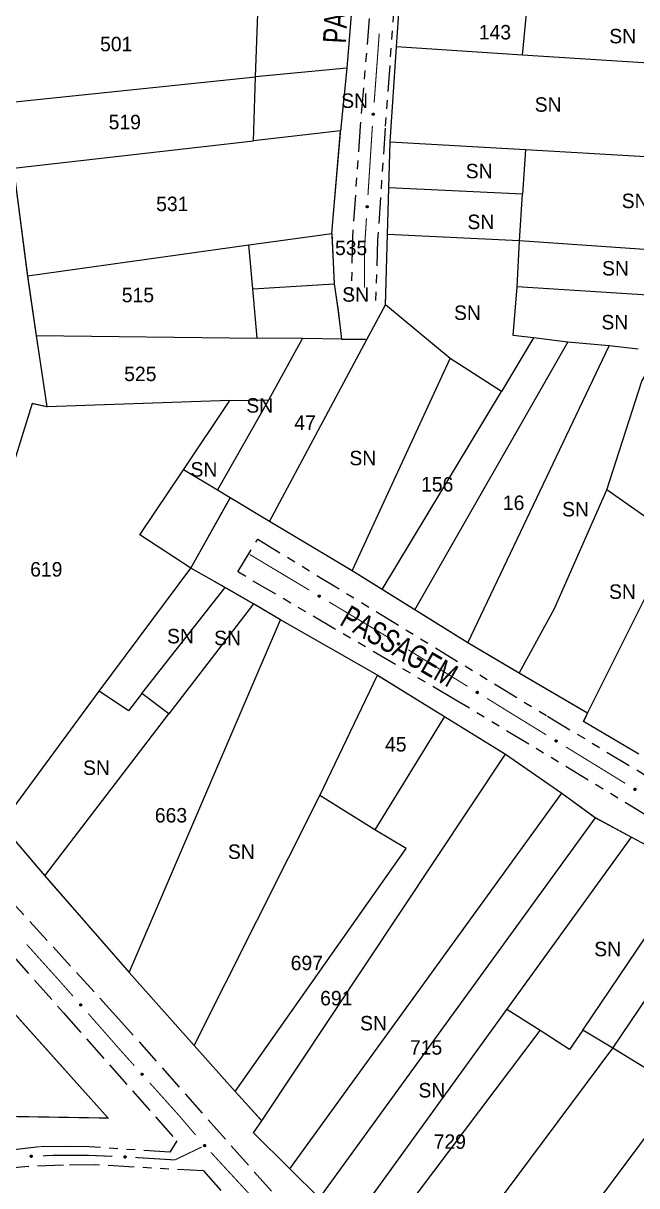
# Model space of a CAD drawing. Extents: x 203555 to 204724, y 4873703 to 4874787.
# Drawn here: x 204085.7 to 204191.8, y 4873927.4 to 4874128.2 of the extents above; entities that cross this region are included whole.
import ezdxf
from ezdxf.enums import TextEntityAlignment as Align

# ---------------------------------------------------------------- set-up
doc = ezdxf.new("R2010")
doc.units = 0
doc.header["$LTSCALE"] = 1.5
doc.header["$MEASUREMENT"] = 0
doc.linetypes.add('TRACO_11', pattern=[8, 3, -1, 3, -1])
doc.linetypes.add('TRACO_25', pattern=[8, 3, -1, 1, -1, 1, -1])
for name, color, linetype in [('CD_MALHA_LOTES', 7, 'CONTINUOUS'), ('RU-QUADRA', 210, 'CONTINUOUS'), ('SV-EIXO-RUA-N-PAV', 6, 'CONTINUOUS'), ('SV-EIXO-RUA-PAV', 20, 'CONTINUOUS'), ('SV-RUA-NAO-PAV', 7, 'CONTINUOUS'), ('SV-RUA-PAVIM', 7, 'CONTINUOUS'), ('SV-TXT-RUA-N-PAV', 7, 'CONTINUOUS'), ('Th_NmrPort', 1, 'CONTINUOUS')]:
    doc.layers.add(name, color=color, linetype=linetype)
doc.styles.add('ARIAL', font='ARIAL.SHX')

msp = doc.modelspace()

# ---------------------------------------------------------------- linework, layer by layer
at = {"layer": 'CD_MALHA_LOTES', "linetype": 'Continuous', "flags": 128}
for points in [[(204142.942099, 4874136.042026), (204141.683253, 4874120.47149)], [(204125.894699, 4874118.972512), (204126.446822, 4874134.557119)], [(204150.255738, 4874124.135426), (204150.775359, 4874131.634136)], [(204172.058993, 4874122.70893), (204172.806369, 4874130.45355)], [(204149.145981, 4874107.702204), (204150.255738, 4874124.135426)], [(204172.058993, 4874122.70893), (204150.255738, 4874124.135426)], [(204196.53253, 4874121.120501), (204172.058993, 4874122.70893)], [(204082.574854, 4874114.4503), (204125.894699, 4874118.972512)], [(204125.562917, 4874107.889038), (204125.894699, 4874118.972512)], [(204141.683253, 4874120.47149), (204125.894699, 4874118.972512)], [(204141.683253, 4874120.47149), (204140.603151, 4874109.606387)], [(204140.603151, 4874109.606387), (204125.562917, 4874107.889038)], [(204139.069933, 4874091.875482), (204140.603151, 4874109.606387)], [(204084.038986, 4874103.147681), (204125.562917, 4874107.889038)], [(204148.925616, 4874099.803943), (204149.145981, 4874107.702204)], [(204172.581144, 4874106.380161), (204172.069048, 4874098.691438)], [(204172.581144, 4874106.380161), (204195.349157, 4874105.095754)], [(204084.038986, 4874103.147681), (204086.445736, 4874084.568358)], [(204148.700151, 4874091.72291), (204148.925616, 4874099.803943)], [(204172.069048, 4874098.691438), (204148.925616, 4874099.803943)], [(204171.533094, 4874090.64451), (204172.069048, 4874098.691438)], [(204124.74304, 4874089.939118), (204139.069933, 4874091.875482)], [(204139.069933, 4874091.875482), (204139.495835, 4874083.199585)], [(204148.361534, 4874079.586329), (204148.700151, 4874091.72291)], [(204171.533094, 4874090.64451), (204148.700151, 4874091.72291)], [(204086.445736, 4874084.568358), (204124.74304, 4874089.939118)], [(204125.404863, 4874082.347214), (204124.74304, 4874089.939118)], [(204171.119485, 4874082.659352), (204171.533094, 4874090.64451)], [(204193.931842, 4874089.080143), (204171.533094, 4874090.64451)], [(204086.445736, 4874084.568358), (204087.953348, 4874074.261788)], [(204125.404863, 4874082.347214), (204139.495835, 4874083.199585)], [(204139.495835, 4874083.199585), (204140.156071, 4874078.574627)], [(204170.407619, 4874074.235809), (204171.119485, 4874082.659352)], [(204193.698586, 4874081.25303), (204171.119485, 4874082.659352)], [(204126.14864, 4874073.815189), (204125.404863, 4874082.347214)], [(204145.152745, 4874073.592983), (204148.361534, 4874079.586329)], [(204159.553089, 4874070.310833), (204148.361534, 4874079.586329)], [(204140.156071, 4874078.574627), (204140.779108, 4874073.644122)], [(204087.953348, 4874074.261788), (204126.14864, 4874073.815189)], [(204087.953348, 4874074.261788), (204089.821515, 4874061.946069)], [(204133.992664, 4874073.723473), (204126.14864, 4874073.815189)], [(204128.171264, 4874063.122163), (204133.992664, 4874073.723473)], [(204128.311631, 4874042.137302), (204145.152745, 4874073.592983)], [(204140.779108, 4874073.644122), (204133.992664, 4874073.723473)], [(204140.779108, 4874073.644122), (204145.152745, 4874073.592983)], [(204153.440406, 4874026.843725), (204179.902096, 4874073.11647)], [(204173.937731, 4874073.856455), (204168.412969, 4874064.59009)], [(204173.937731, 4874073.856455), (204170.407619, 4874074.235809)], [(204179.902096, 4874073.11647), (204173.937731, 4874073.856455)], [(204187.040144, 4874072.448439), (204179.902096, 4874073.11647)], [(204162.588604, 4874021.154195), (204187.040144, 4874072.448439)], [(204186.653999, 4874047.598307), (204192.680955, 4874066.400514), (204195.322054, 4874070.848424)], [(204192.042352, 4874071.91089), (204187.040144, 4874072.448439)], [(204142.615254, 4874033.58009), (204159.553089, 4874070.310833)], [(204168.412969, 4874064.59009), (204159.553089, 4874070.310833)], [(204147.772551, 4874030.368729), (204168.412969, 4874064.59009)], [(204121.461403, 4874063.03985), (204089.821515, 4874061.946069)], [(204113.413878, 4874051.049955), (204121.461403, 4874063.03985)], [(204119.328472, 4874047.511521), (204128.171264, 4874063.122163)], [(204121.461403, 4874063.03985), (204128.171264, 4874063.122163)], [(204089.821515, 4874061.946069), (204087.288311, 4874062.502891), (204083.431302, 4874050.094206), (204081.156054, 4874038.583922), (204078.835307, 4874032.346411), (204076.396379, 4874025.796789), (204067.4899, 4874005.28119), (204081.903931, 4873989.771884)], [(204105.882711, 4874039.832571), (204113.413878, 4874051.049955)], [(204119.328472, 4874047.511521), (204113.413878, 4874051.049955)], [(204121.526452, 4874046.196568), (204119.328472, 4874047.511521)], [(204171.471618, 4874015.905287), (204177.58612, 4874027.085778), (204186.653999, 4874047.598307)], [(204193.608428, 4874042.704697), (204186.653999, 4874047.598307)], [(204114.724626, 4874034.078203), (204121.526452, 4874046.196568)], [(204128.311631, 4874042.137302), (204121.526452, 4874046.196568)], [(204142.615254, 4874033.58009), (204128.311631, 4874042.137302)], [(204114.724626, 4874034.078203), (204105.882711, 4874039.832571)], [(204183.315127, 4874008.985987), (204198.451353, 4874039.296886)], [(204098.845275, 4874012.808815), (204114.724626, 4874034.078203)], [(204120.612658, 4874030.703826), (204114.724626, 4874034.078203)], [(204147.772551, 4874030.368729), (204142.615254, 4874033.58009)], [(204106.245514, 4874012.402981), (204120.612658, 4874030.703826)], [(204125.513152, 4874027.895397), (204120.612658, 4874030.703826)], [(204153.440406, 4874026.843725), (204147.772551, 4874030.368729)], [(204125.513152, 4874027.895397), (204110.923312, 4874008.888079)], [(204130.205538, 4874025.128723), (204125.513152, 4874027.895397)], [(204162.588604, 4874021.154195), (204153.440406, 4874026.843725)], [(204104.053623, 4873964.184739), (204130.205538, 4874025.128723)], [(204146.992023, 4874015.589251), (204130.205538, 4874025.128723)], [(204171.471618, 4874015.905287), (204162.588604, 4874021.154195)], [(204136.998674, 4873994.779445), (204146.992023, 4874015.589251)], [(204146.992023, 4874015.589251), (204158.535479, 4874008.446541)], [(204183.315127, 4874008.985987), (204171.471618, 4874015.905287)], [(204081.903931, 4873989.771884), (204098.845275, 4874012.808815)], [(204103.912229, 4874009.430846), (204098.845275, 4874012.808815)], [(204106.245514, 4874012.402981), (204103.912229, 4874009.430846)], [(204110.923312, 4874008.888079), (204106.245514, 4874012.402981)], [(204089.434445, 4873980.892863), (204110.923312, 4874008.888079)], [(204158.535479, 4874008.446541), (204146.502033, 4873988.858271)], [(204158.535479, 4874008.446541), (204169.082979, 4874001.920095)], [(204182.622403, 4874007.56453), (204183.315127, 4874008.985987)], [(204192.190234, 4874001.941446), (204182.622403, 4874007.56453)], [(204126.94965, 4873938.553435), (204169.082979, 4874001.920095)], [(204169.082979, 4874001.920095), (204178.846656, 4873995.186594)], [(204115.292168, 4873951.579912), (204136.998674, 4873994.779445)], [(204131.812056, 4873930.289615), (204178.846656, 4873995.186594)], [(204146.502033, 4873988.858271), (204136.998674, 4873994.779445)], [(204178.846656, 4873995.186594), (204184.698063, 4873990.94155)], [(204136.936643, 4873925.227715), (204184.698063, 4873990.94155)], [(204184.698063, 4873990.94155), (204190.879952, 4873987.594481)], [(204081.903931, 4873989.771884), (204089.434445, 4873980.892863)], [(204151.910745, 4873985.614718), (204146.502033, 4873988.858271)], [(204169.334867, 4873957.833394), (204190.879952, 4873987.594481)], [(204190.879952, 4873987.594481), (204201.272406, 4873982.030382)], [(204122.367905, 4873943.64397), (204151.910745, 4873985.614718)], [(204089.434445, 4873980.892863), (204104.053623, 4873964.184739)], [(204182.472862, 4873954.241897), (204201.272406, 4873982.030382)], [(204076.312929, 4873965.874917), (204100.386406, 4873939.040122)], [(204104.053623, 4873964.184739), (204115.292168, 4873951.579912)], [(204187.641647, 4873951.108447), (204193.787738, 4873960.161885)], [(204142.06401, 4873920.163069), (204169.334867, 4873957.833394)], [(204175.075446, 4873954.162187), (204169.334867, 4873957.833394)], [(204146.281917, 4873915.996758), (204175.075446, 4873954.162187)], [(204180.198039, 4873950.879375), (204175.075446, 4873954.162187)], [(204182.472862, 4873954.241897), (204180.198039, 4873950.879375)], [(204187.641647, 4873951.108447), (204182.472862, 4873954.241897)], [(204115.292168, 4873951.579912), (204122.367905, 4873943.64397)], [(204154.560109, 4873906.792988), (204187.641647, 4873951.108447)], [(204199.436277, 4873943.95349), (204187.641647, 4873951.108447)], [(204126.94965, 4873938.553435), (204122.367905, 4873943.64397)], [(204164.004239, 4873896.40827), (204199.436277, 4873943.95349)], [(204100.386406, 4873939.040122), (204048.929427, 4873939.881448)], [(204125.513077, 4873936.511542), (204126.94965, 4873938.553435)], [(204131.812056, 4873930.289615), (204125.513077, 4873936.511542)], [(204136.936643, 4873925.227715), (204131.812056, 4873930.289615)]]:
    msp.add_lwpolyline(points, dxfattribs=at)
at = {"layer": 'CD_MALHA_LOTES', "linetype": 'Continuous'}
msp.add_lwpolyline([(204149.145981, 4874107.702204), (204172.581144, 4874106.380161)], dxfattribs=at)
at = {"layer": 'RU-QUADRA', "linetype": 'Continuous', "const_width": 0.18, "flags": 128}
for points in [[(204150.775359, 4874131.634136), (204150.255738, 4874124.135426), (204149.145981, 4874107.702204), (204148.361534, 4874079.586329), (204146.931553, 4874076.915425), (204145.152745, 4874073.592983), (204140.779108, 4874073.644122), (204140.156071, 4874078.574627), (204139.495835, 4874083.199585), (204139.069933, 4874091.875482), (204140.603151, 4874109.606387), (204141.683253, 4874120.47149), (204142.942099, 4874136.042026)], [(204080.98055, 4874129.974169), (204082.574854, 4874114.4503), (204086.445736, 4874084.568358), (204087.953348, 4874074.261788), (204089.821515, 4874061.946069), (204087.288311, 4874062.502891), (204083.431302, 4874050.094206), (204081.156054, 4874038.583922), (204078.835307, 4874032.346411), (204076.396379, 4874025.796789), (204067.4899, 4874005.28119), (204081.903931, 4873989.771884), (204089.434445, 4873980.892863), (204104.053623, 4873964.184739), (204122.367905, 4873943.64397), (204126.94965, 4873938.553435), (204125.513077, 4873936.511542), (204131.812056, 4873930.289615), (204136.936643, 4873925.227715)], [(204200.837992, 4873982.28634), (204190.879952, 4873987.594481), (204184.698063, 4873990.94155), (204178.846656, 4873995.186594), (204169.082979, 4874001.920095), (204158.535479, 4874008.446541), (204146.992023, 4874015.589251), (204130.205538, 4874025.128723), (204125.513152, 4874027.895397), (204114.724626, 4874034.078203), (204121.526452, 4874046.196568), (204128.311631, 4874042.137302), (204142.615254, 4874033.58009), (204147.772551, 4874030.368729), (204162.588604, 4874021.154195), (204171.471618, 4874015.905287), (204183.315127, 4874008.985987), (204182.622403, 4874007.56453), (204192.190234, 4874001.941446)]]:
    msp.add_lwpolyline(points, dxfattribs=at)
msp.add_lwpolyline([(204003.252021, 4873937.389434), (204003.551076, 4873961.345031), (204003.887079, 4873988.260199), (204005.370201, 4874011.758935), (204006.120715, 4874011.744662), (204009.355127, 4874041.701398), (204015.763505, 4874034.335532), (204025.761288, 4874022.843964), (204036.424005, 4874011.184519), (204048.722517, 4873997.286566), (204053.065182, 4873992.379132), (204059.160505, 4873985.429997), (204066.299182, 4873977.291357), (204076.312929, 4873965.874917), (204100.386406, 4873939.040122), (204048.929427, 4873939.881448), (204035.707744, 4873939.963341), (204011.7943, 4873939.779405), (204011.763885, 4873937.173039)], close=True, dxfattribs=at)
at = {"layer": 'SV-EIXO-RUA-N-PAV', "const_width": 0.18}
for points in [[(204147.281802, 4874126.444493), (204146.395341, 4874114.47728)], [(204146.09826, 4874110.466681), (204145.325433, 4874098.513225)], [(204146.099855, 4874110.488209), (204146.09826, 4874110.466681)], [(204145.06736, 4874094.521559), (204144.744768, 4874089.531976)], [(204144.744768, 4874089.531976), (204144.720438, 4874089.15566)], [(204144.720438, 4874089.15566), (204144.720438, 4874082.532762)], [(204124.882995, 4874036.426046), (204135.181809, 4874030.266951)], [(204138.614746, 4874028.21392), (204148.055325, 4874022.568083)], [(204148.055325, 4874022.568083), (204148.758148, 4874022.147768)], [(204148.758148, 4874022.147768), (204148.912256, 4874022.05268)], [(204152.3164, 4874019.952251), (204162.528833, 4874013.650963)], [(204165.932977, 4874011.550533), (204170.188157, 4874008.924997)], [(204170.188157, 4874008.924997), (204170.760739, 4874008.571701)], [(204170.760739, 4874008.571701), (204176.154009, 4874005.263225)], [(204179.56359, 4874003.171633), (204189.792334, 4873996.896857)], [(204111.931192, 4873931.816099), (204116.580091, 4873934.048652)], [(204089.111767, 4873932.532711), (204090.110863, 4873932.575226)], [(204090.110863, 4873932.575226), (204090.911515, 4873932.609294)], [(204090.911515, 4873932.609294), (204096.110138, 4873932.610237)], [(204096.110138, 4873932.610237), (204096.992679, 4873932.609294)], [(204096.992679, 4873932.609294), (204101.106568, 4873932.437881)], [(204105.101297, 4873932.2364), (204111.089968, 4873931.867865)], [(204111.089968, 4873931.867865), (204111.931192, 4873931.816099)]]:
    msp.add_lwpolyline(points, dxfattribs=at)
at = {"layer": 'SV-EIXO-RUA-N-PAV'}
for points in [[(204146.367992, 4874112.617901), (204146.400448, 4874112.581313), (204146.42086, 4874112.543231), (204146.428743, 4874112.506569), (204146.427262, 4874112.472355), (204146.421804, 4874112.437523), (204146.408553, 4874112.403619), (204146.385511, 4874112.369247), (204146.349037, 4874112.336432), (204146.308652, 4874112.318085), (204146.273122, 4874112.308434), (204146.237356, 4874112.307924), (204146.203608, 4874112.313793), (204146.168846, 4874112.328722), (204146.134241, 4874112.352413), (204146.102132, 4874112.389887), (204146.082376, 4874112.427359), (204146.075682, 4874112.463021), (204146.075397, 4874112.49898), (204146.081396, 4874112.534474), (204146.094595, 4874112.56768), (204146.118511, 4874112.602478), (204146.155918, 4874112.63368), (204146.193067, 4874112.653811), (204146.228625, 4874112.661004), (204146.264034, 4874112.660487), (204146.299036, 4874112.655437), (204146.333672, 4874112.643536), (204146.367992, 4874112.617901)], [(204145.315518, 4874096.653671), (204145.348315, 4874096.617389), (204145.369084, 4874096.5795), (204145.37731, 4874096.542913), (204145.37615, 4874096.508687), (204145.371019, 4874096.473805), (204145.358086, 4874096.439779), (204145.335368, 4874096.405192), (204145.299203, 4874096.372037), (204145.258991, 4874096.353312), (204145.223553, 4874096.343328), (204145.187794, 4874096.342483), (204145.153992, 4874096.348035), (204145.119091, 4874096.362638), (204145.084266, 4874096.386003), (204145.051807, 4874096.423175), (204145.031701, 4874096.46046), (204145.024673, 4874096.496057), (204145.024051, 4874096.532012), (204145.029716, 4874096.567561), (204145.042604, 4874096.600889), (204145.066192, 4874096.63591), (204145.103305, 4874096.667461), (204145.140263, 4874096.687939), (204145.175753, 4874096.695465), (204145.211165, 4874096.69528), (204145.246213, 4874096.690559), (204145.280959, 4874096.678983), (204145.315518, 4874096.653671)], [(204136.831466, 4874029.408656), (204136.878723, 4874029.421257), (204136.921915, 4874029.422424), (204136.958219, 4874029.413028), (204136.988136, 4874029.396361), (204137.016821, 4874029.375862), (204137.041182, 4874029.348814), (204137.06157, 4874029.312804), (204137.074544, 4874029.265488), (204137.072831, 4874029.221163), (204137.065524, 4874029.185078), (204137.04994, 4874029.152882), (204137.029559, 4874029.125349), (204137.000627, 4874029.100974), (204136.963933, 4874029.080668), (204136.916039, 4874029.068774), (204136.873686, 4874029.067921), (204136.83881, 4874029.077931), (204136.806542, 4874029.093803), (204136.777507, 4874029.115082), (204136.753747, 4874029.14177), (204136.733369, 4874029.178752), (204136.722256, 4874029.226179), (204136.720923, 4874029.268411), (204136.73044, 4874029.303419), (204136.746782, 4874029.334835), (204136.766992, 4874029.363856), (204136.793162, 4874029.389476), (204136.831466, 4874029.408656)], [(204150.549855, 4874021.171595), (204150.597283, 4874021.18354), (204150.640487, 4874021.184108), (204150.676657, 4874021.17421), (204150.70634, 4874021.157129), (204150.734738, 4874021.136235), (204150.758722, 4874021.108852), (204150.778609, 4874021.072563), (204150.790925, 4874021.025071), (204150.788598, 4874020.980774), (204150.780791, 4874020.944794), (204150.764762, 4874020.912817), (204150.744002, 4874020.88557), (204150.714734, 4874020.861598), (204150.677763, 4874020.841803), (204150.629708, 4874020.830574), (204150.587348, 4874020.830308), (204150.552613, 4874020.840801), (204150.520568, 4874020.857118), (204150.491832, 4874020.878798), (204150.468444, 4874020.905813), (204150.448581, 4874020.943074), (204150.438126, 4874020.990651), (204150.437379, 4874021.032897), (204150.44738, 4874021.067769), (204150.464156, 4874021.098956), (204150.484767, 4874021.127694), (204150.511289, 4874021.152949), (204150.549855, 4874021.171595)], [(204164.166431, 4874012.769878), (204164.213859, 4874012.781823), (204164.257063, 4874012.782391), (204164.293233, 4874012.772493), (204164.322916, 4874012.755412), (204164.351314, 4874012.734517), (204164.375298, 4874012.707134), (204164.395185, 4874012.670846), (204164.407501, 4874012.623354), (204164.405174, 4874012.579057), (204164.397367, 4874012.543077), (204164.381339, 4874012.5111), (204164.360578, 4874012.483853), (204164.33131, 4874012.45988), (204164.294339, 4874012.440086), (204164.246284, 4874012.428857), (204164.203924, 4874012.428591), (204164.169189, 4874012.439083), (204164.137145, 4874012.455401), (204164.108408, 4874012.47708), (204164.08502, 4874012.504096), (204164.065157, 4874012.541357), (204164.054702, 4874012.588934), (204164.053955, 4874012.631179), (204164.063957, 4874012.666052), (204164.080732, 4874012.697239), (204164.101343, 4874012.725977), (204164.127865, 4874012.751232), (204164.166431, 4874012.769878)], [(204177.793888, 4874004.386391), (204177.841284, 4874004.398459), (204177.884487, 4874004.399139), (204177.920683, 4874004.389335), (204177.950409, 4874004.372331), (204177.978862, 4874004.35151), (204178.002916, 4874004.324189), (204178.022898, 4874004.287952), (204178.035337, 4874004.240492), (204178.033125, 4874004.19619), (204178.025412, 4874004.160189), (204178.009466, 4874004.128171), (204177.988776, 4874004.10087), (204177.959571, 4874004.076822), (204177.92265, 4874004.056932), (204177.874625, 4874004.045578), (204177.832266, 4874004.045202), (204177.797504, 4874004.055604), (204177.765417, 4874004.071839), (204177.736624, 4874004.093444), (204177.713166, 4874004.120399), (204177.693207, 4874004.157608), (204177.682629, 4874004.205157), (204177.681772, 4874004.247401), (204177.691683, 4874004.282299), (204177.708377, 4874004.31353), (204177.728914, 4874004.342321), (204177.75537, 4874004.367645), (204177.793888, 4874004.386391)], [(204191.432213, 4873996.020024), (204191.479609, 4873996.032092), (204191.522811, 4873996.032772), (204191.559008, 4873996.022967), (204191.588734, 4873996.005964), (204191.617186, 4873995.985143), (204191.641241, 4873995.957822), (204191.661222, 4873995.921585), (204191.673662, 4873995.874125), (204191.671449, 4873995.829823), (204191.663736, 4873995.793822), (204191.64779, 4873995.761804), (204191.627101, 4873995.734503), (204191.597895, 4873995.710455), (204191.560975, 4873995.690564), (204191.51295, 4873995.679211), (204191.470591, 4873995.678835), (204191.435829, 4873995.689237), (204191.403742, 4873995.705472), (204191.374949, 4873995.727076), (204191.351491, 4873995.754031), (204191.331531, 4873995.79124), (204191.320954, 4873995.83879), (204191.320096, 4873995.881034), (204191.330008, 4873995.915932), (204191.346702, 4873995.947162), (204191.367238, 4873995.975954), (204191.393695, 4873996.001278), (204191.432213, 4873996.020024)], [(204086.965345, 4873932.551553), (204086.997913, 4873932.588041), (204087.033365, 4873932.61274), (204087.068863, 4873932.62483), (204087.103017, 4873932.627335), (204087.138247, 4873932.625961), (204087.173461, 4873932.61674), (204087.210278, 4873932.597848), (204087.247109, 4873932.565435), (204087.270025, 4873932.527455), (204087.28374, 4873932.493287), (204087.288402, 4873932.457823), (204087.286494, 4873932.423621), (204087.275706, 4873932.38736), (204087.256197, 4873932.350237), (204087.222707, 4873932.31399), (204087.187785, 4873932.290014), (204087.153143, 4873932.279221), (204087.11746, 4873932.27476), (204087.08151, 4873932.276593), (204087.046995, 4873932.285844), (204087.009653, 4873932.305554), (204086.974316, 4873932.339082), (204086.950005, 4873932.37364), (204086.938729, 4873932.408122), (204086.935128, 4873932.44335), (204086.936075, 4873932.478703), (204086.943871, 4873932.514487), (204086.965345, 4873932.551553)], [(204103.201594, 4873932.463594), (204103.237774, 4873932.496503), (204103.275598, 4873932.51739), (204103.31216, 4873932.52573), (204103.34639, 4873932.524675), (204103.381287, 4873932.519652), (204103.415353, 4873932.506826), (204103.45001, 4873932.484214), (204103.483278, 4873932.448153), (204103.502127, 4873932.407999), (204103.512221, 4873932.372592), (204103.513177, 4873932.336836), (204103.507729, 4873932.303017), (204103.493236, 4873932.268071), (204103.469978, 4873932.233174), (204103.432907, 4873932.200599), (204103.395685, 4873932.180377), (204103.360109, 4873932.173239), (204103.324157, 4873932.172506), (204103.288591, 4873932.178061), (204103.255223, 4873932.190845), (204103.220129, 4873932.214324), (204103.188462, 4873932.251339), (204103.16787, 4873932.288234), (204103.160234, 4873932.3237), (204103.160309, 4873932.359112), (204103.164921, 4873932.394175), (204103.176389, 4873932.428956), (204103.201594, 4873932.463594)]]:
    msp.add_lwpolyline(points, close=True, dxfattribs=at)
for points in [[(204146.081396, 4874112.534474), (204146.082376, 4874112.427359)], [(204146.088309, 4874112.546702), (204146.09224, 4874112.415058)], [(204146.094595, 4874112.56768), (204146.102132, 4874112.389887)], [(204146.108519, 4874112.579411), (204146.118296, 4874112.378921)], [(204146.118511, 4874112.602478), (204146.134241, 4874112.352413)], [(204146.138456, 4874112.614137), (204146.151258, 4874112.343641)], [(204146.155918, 4874112.63368), (204146.168846, 4874112.328722)], [(204146.173333, 4874112.641655), (204146.18553, 4874112.326052)], [(204146.193067, 4874112.653811), (204146.203608, 4874112.313793)], [(204146.209822, 4874112.654003), (204146.220205, 4874112.313905)], [(204146.228625, 4874112.661004), (204146.237356, 4874112.307924)], [(204146.245707, 4874112.658186), (204146.252763, 4874112.310125)], [(204146.264034, 4874112.660487), (204146.273122, 4874112.308434)], [(204146.282348, 4874112.654104), (204146.293033, 4874112.318089)], [(204146.299036, 4874112.655437), (204146.308652, 4874112.318085)], [(204146.315864, 4874112.64478), (204146.329623, 4874112.331797)], [(204146.333672, 4874112.643536), (204146.349037, 4874112.336432)], [(204146.348976, 4874112.630013), (204146.365659, 4874112.356493)], [(204146.367992, 4874112.617901), (204146.385511, 4874112.369247)], [(204146.384861, 4874112.597253), (204146.397158, 4874112.393839)], [(204146.400448, 4874112.581313), (204146.408553, 4874112.403619)], [(204146.412178, 4874112.559655), (204146.414849, 4874112.429472)], [(204146.42086, 4874112.543231), (204146.421804, 4874112.437523)], [(204145.029716, 4874096.567561), (204145.031701, 4874096.46046)], [(204145.036514, 4874096.579853), (204145.041679, 4874096.448251)], [(204145.042604, 4874096.600889), (204145.051807, 4874096.423175)], [(204145.056417, 4874096.61275), (204145.068074, 4874096.412361)], [(204145.066192, 4874096.63591), (204145.084266, 4874096.386003)], [(204145.086028, 4874096.647755), (204145.101365, 4874096.377391)], [(204145.103305, 4874096.667461), (204145.119091, 4874096.362638)], [(204145.120645, 4874096.675599), (204145.1358, 4874096.360124)], [(204145.140263, 4874096.687939), (204145.153992, 4874096.348035)], [(204145.157017, 4874096.688289), (204145.170587, 4874096.348303)], [(204145.175753, 4874096.695465), (204145.187794, 4874096.342483)], [(204145.192861, 4874096.692808), (204145.20318, 4874096.344829)], [(204145.211165, 4874096.69528), (204145.223553, 4874096.343328)], [(204145.229538, 4874096.689069), (204145.243373, 4874096.353169)], [(204145.246213, 4874096.690559), (204145.258991, 4874096.353312)], [(204145.26314, 4874096.68006), (204145.279833, 4874096.36722)], [(204145.280959, 4874096.678983), (204145.299203, 4874096.372037)], [(204145.296389, 4874096.665604), (204145.315635, 4874096.392253)], [(204145.315518, 4874096.653671), (204145.335368, 4874096.405192)], [(204145.33258, 4874096.633182), (204145.346784, 4874096.429893)], [(204145.348315, 4874096.617389), (204145.358086, 4874096.439779)], [(204145.360248, 4874096.595842), (204145.364139, 4874096.46569)], [(204145.369084, 4874096.5795), (204145.371019, 4874096.473805)], [(204136.720923, 4874029.268411), (204137.029559, 4874029.125349)], [(204136.722256, 4874029.226179), (204137.000627, 4874029.100974)], [(204136.722938, 4874029.245321), (204137.010496, 4874029.114689)], [(204136.728265, 4874029.283473), (204137.036902, 4874029.140234)], [(204136.73044, 4874029.303419), (204137.04994, 4874029.152882)], [(204136.731893, 4874029.201808), (204136.979405, 4874029.091944)], [(204136.733369, 4874029.178752), (204136.963933, 4874029.080668)], [(204136.740619, 4874029.317423), (204137.054882, 4874029.16764)], [(204136.746782, 4874029.334835), (204137.065524, 4874029.185078)], [(204136.749505, 4874029.159477), (204136.933089, 4874029.078305)], [(204136.753747, 4874029.14177), (204136.916039, 4874029.068774)], [(204136.7607, 4874029.348342), (204137.065823, 4874029.207204)], [(204136.766992, 4874029.363856), (204137.072831, 4874029.221163)], [(204136.769678, 4874029.126744), (204136.889105, 4874029.071221)], [(204136.777507, 4874029.115082), (204136.873686, 4874029.067921)], [(204136.784064, 4874029.374117), (204137.06998, 4874029.246056)], [(204136.793162, 4874029.389476), (204137.074544, 4874029.265488)], [(204136.812112, 4874029.397091), (204137.064067, 4874029.28934)], [(204136.831466, 4874029.408656), (204137.06157, 4874029.312804)], [(204136.857486, 4874029.414474), (204137.044813, 4874029.334243)], [(204136.878723, 4874029.421257), (204137.041182, 4874029.348814)], [(204136.903342, 4874029.422028), (204137.020897, 4874029.366035)], [(204136.921915, 4874029.422424), (204137.016821, 4874029.375862)], [(204150.437379, 4874021.032897), (204150.744002, 4874020.88557)], [(204150.438126, 4874020.990651), (204150.714734, 4874020.861598)], [(204150.439073, 4874021.009782), (204150.724792, 4874020.875175)], [(204150.444929, 4874021.047856), (204150.751551, 4874020.900352)], [(204150.44738, 4874021.067769), (204150.764762, 4874020.912817)], [(204150.447425, 4874020.966148), (204150.693389, 4874020.852864)], [(204150.448581, 4874020.943074), (204150.677763, 4874020.841803)], [(204150.457752, 4874021.081631), (204150.769908, 4874020.927505)], [(204150.464156, 4874021.098956), (204150.780791, 4874020.944794)], [(204150.464448, 4874020.923577), (204150.646889, 4874020.839867)], [(204150.468444, 4874020.905813), (204150.629708, 4874020.830574)], [(204150.47826, 4874021.112269), (204150.781397, 4874020.966914)], [(204150.484165, 4874020.890567), (204150.602811, 4874020.833394)], [(204150.484767, 4874021.127694), (204150.788598, 4874020.980774)], [(204150.491832, 4874020.878798), (204150.587348, 4874020.830308)], [(204150.501979, 4874021.137718), (204150.786092, 4874021.005705)], [(204150.511289, 4874021.152949), (204150.790925, 4874021.025071)], [(204150.530343, 4874021.1603), (204150.78078, 4874021.049067)], [(204150.549855, 4874021.171595), (204150.778609, 4874021.072563)], [(204150.575954, 4874021.177052), (204150.76215, 4874021.094232)], [(204150.597283, 4874021.18354), (204150.758722, 4874021.108852)], [(204150.62191, 4874021.18397), (204150.738678, 4874021.126352)], [(204150.640487, 4874021.184108), (204150.734738, 4874021.136235)], [(204164.053955, 4874012.631179), (204164.360578, 4874012.483853)], [(204164.054702, 4874012.588934), (204164.33131, 4874012.45988)], [(204164.05565, 4874012.608064), (204164.341368, 4874012.473457)], [(204164.061505, 4874012.646139), (204164.368127, 4874012.498634)], [(204164.063957, 4874012.666052), (204164.381339, 4874012.5111)], [(204164.064001, 4874012.564431), (204164.309965, 4874012.451146)], [(204164.065157, 4874012.541357), (204164.294339, 4874012.440086)], [(204164.074329, 4874012.679914), (204164.386484, 4874012.525788)], [(204164.080732, 4874012.697239), (204164.397367, 4874012.543077)], [(204164.081024, 4874012.521859), (204164.263465, 4874012.43815)], [(204164.08502, 4874012.504096), (204164.246284, 4874012.428857)], [(204164.094836, 4874012.710551), (204164.397974, 4874012.565197)], [(204164.100741, 4874012.48885), (204164.219387, 4874012.431677)], [(204164.101343, 4874012.725977), (204164.405174, 4874012.579057)], [(204164.108408, 4874012.47708), (204164.203924, 4874012.428591)], [(204164.118555, 4874012.736), (204164.402668, 4874012.603988)], [(204164.127865, 4874012.751232), (204164.407501, 4874012.623354)], [(204164.146919, 4874012.758583), (204164.397356, 4874012.647349)], [(204164.166431, 4874012.769878), (204164.395185, 4874012.670846)], [(204164.19253, 4874012.775335), (204164.378726, 4874012.692515)], [(204164.213859, 4874012.781823), (204164.375298, 4874012.707134)], [(204164.238486, 4874012.782253), (204164.355254, 4874012.724635)], [(204164.257063, 4874012.782391), (204164.351314, 4874012.734517)], [(204177.708377, 4874004.31353), (204178.025412, 4874004.160189)], [(204177.722447, 4874004.326879), (204178.02596, 4874004.182311)], [(204177.728914, 4874004.342321), (204178.033125, 4874004.19619)], [(204177.7461, 4874004.352389), (204178.030554, 4874004.221114)], [(204177.75537, 4874004.367645), (204178.035337, 4874004.240492)], [(204177.774406, 4874004.375045), (204178.02513, 4874004.264462)], [(204177.793888, 4874004.386391), (204178.022898, 4874004.287952)], [(204177.819972, 4874004.391915), (204178.006383, 4874004.309579)], [(204177.841284, 4874004.398459), (204178.002916, 4874004.324189)], [(204177.86591, 4874004.398953), (204177.982827, 4874004.341638)], [(204177.884487, 4874004.399139), (204177.978862, 4874004.35151)], [(204177.681772, 4874004.247401), (204177.988776, 4874004.10087)], [(204177.682629, 4874004.205157), (204177.959571, 4874004.076822)], [(204177.683526, 4874004.22429), (204177.969593, 4874004.090425)], [(204177.689283, 4874004.26238), (204177.996286, 4874004.115671)], [(204177.691683, 4874004.282299), (204178.009466, 4874004.128171)], [(204177.691991, 4874004.180679), (204177.938248, 4874004.068033)], [(204177.693207, 4874004.157608), (204177.92265, 4874004.056932)], [(204177.702019, 4874004.296188), (204178.014574, 4874004.142873)], [(204177.709125, 4874004.138152), (204177.891782, 4874004.054916)], [(204177.713166, 4874004.120399), (204177.874625, 4874004.045578)], [(204177.728927, 4874004.105194), (204177.847721, 4874004.048328)], [(204177.736624, 4874004.093444), (204177.832266, 4874004.045202)], [(204191.320096, 4873995.881034), (204191.627101, 4873995.734503)], [(204191.320954, 4873995.83879), (204191.597895, 4873995.710455)], [(204191.321851, 4873995.857923), (204191.607918, 4873995.724058)], [(204191.327608, 4873995.896013), (204191.634611, 4873995.749304)], [(204191.330008, 4873995.915932), (204191.64779, 4873995.761804)], [(204191.330315, 4873995.814311), (204191.576573, 4873995.701665)], [(204191.331531, 4873995.79124), (204191.560975, 4873995.690564)], [(204191.340344, 4873995.929821), (204191.652898, 4873995.776505)], [(204191.346702, 4873995.947162), (204191.663736, 4873995.793822)], [(204191.347449, 4873995.771784), (204191.530107, 4873995.688548)], [(204191.351491, 4873995.754031), (204191.51295, 4873995.679211)], [(204191.360771, 4873995.960512), (204191.664285, 4873995.815944)], [(204191.367238, 4873995.975954), (204191.671449, 4873995.829823)], [(204191.367251, 4873995.738826), (204191.486045, 4873995.681961)], [(204191.374949, 4873995.727076), (204191.470591, 4873995.678835)], [(204191.384425, 4873995.986022), (204191.668879, 4873995.854747)], [(204191.393695, 4873996.001278), (204191.673662, 4873995.874125)], [(204191.41273, 4873996.008678), (204191.663454, 4873995.898094)], [(204191.432213, 4873996.020024), (204191.661222, 4873995.921585)], [(204191.458297, 4873996.025548), (204191.644708, 4873995.943211)], [(204191.479609, 4873996.032092), (204191.641241, 4873995.957822)], [(204191.504235, 4873996.032585), (204191.621152, 4873995.97527)], [(204191.522811, 4873996.032772), (204191.617186, 4873995.985143)], [(204086.935128, 4873932.44335), (204087.28374, 4873932.493287)], [(204086.936075, 4873932.478703), (204087.270025, 4873932.527455)], [(204086.938729, 4873932.408122), (204087.288402, 4873932.457823)], [(204086.939339, 4873932.462282), (204087.271836, 4873932.511941)], [(204086.939542, 4873932.425415), (204087.284425, 4873932.47287)], [(204086.943871, 4873932.514487), (204087.247109, 4873932.565435)], [(204086.944705, 4873932.496655), (204087.253968, 4873932.54669)], [(204086.947867, 4873932.39026), (204087.284454, 4873932.440093)], [(204086.950005, 4873932.37364), (204087.286494, 4873932.423621)], [(204086.955524, 4873932.531259), (204087.225252, 4873932.579612)], [(204086.964371, 4873932.355453), (204087.276419, 4873932.404241)], [(204086.965345, 4873932.551553), (204087.210278, 4873932.597848)], [(204086.974316, 4873932.339082), (204087.275706, 4873932.38736)], [(204086.983892, 4873932.570707), (204087.184499, 4873932.606559)], [(204086.995756, 4873932.32401), (204087.262931, 4873932.368157)], [(204086.997913, 4873932.588041), (204087.173461, 4873932.61674)], [(204087.009653, 4873932.305554), (204087.256197, 4873932.350237)], [(204087.018062, 4873932.602208), (204087.147052, 4873932.619989)], [(204087.033365, 4873932.61274), (204087.138247, 4873932.625961)], [(204087.033725, 4873932.298311), (204087.231721, 4873932.33132)], [(204087.046995, 4873932.285844), (204087.222707, 4873932.31399)], [(204087.068561, 4873932.282038), (204087.198857, 4873932.30124)], [(204087.08151, 4873932.276593), (204087.187785, 4873932.290014)], [(204103.160234, 4873932.3237), (204103.513177, 4873932.336836)], [(204103.160309, 4873932.359112), (204103.512221, 4873932.372592)], [(204103.162838, 4873932.340816), (204103.510784, 4873932.352214)], [(204103.164921, 4873932.394175), (204103.502127, 4873932.407999)], [(204103.166463, 4873932.377504), (204103.502319, 4873932.392381)], [(204103.167468, 4873932.304986), (204103.50741, 4873932.319611)], [(204103.16787, 4873932.288234), (204103.507729, 4873932.303017)], [(204103.175368, 4873932.411134), (204103.488154, 4873932.428797)], [(204103.176389, 4873932.428956), (204103.483278, 4873932.448153)], [(204103.180271, 4873932.268654), (204103.495697, 4873932.284787)], [(204103.188462, 4873932.251339), (204103.493236, 4873932.268071)], [(204103.189721, 4873932.444428), (204103.463011, 4873932.464522)], [(204103.201594, 4873932.463594), (204103.45001, 4873932.484214)], [(204103.208222, 4873932.234123), (204103.478537, 4873932.250299)], [(204103.220129, 4873932.214324), (204103.469978, 4873932.233174)], [(204103.22203, 4873932.480719), (204103.425274, 4873932.495554)], [(204103.237774, 4873932.496503), (204103.415353, 4873932.506826)], [(204103.243318, 4873932.204621), (204103.443671, 4873932.2169)], [(204103.255223, 4873932.190845), (204103.432907, 4873932.200599)], [(204103.259285, 4873932.508503), (204103.389424, 4873932.512798)], [(204103.275598, 4873932.51739), (204103.381287, 4873932.519652)], [(204103.276277, 4873932.184821), (204103.407862, 4873932.190394)], [(204103.288591, 4873932.178061), (204103.395685, 4873932.180377)]]:
    msp.add_lwpolyline(points, dxfattribs=at)
at = {"layer": 'SV-EIXO-RUA-PAV', "const_width": 0.18}
for points in [[(204086.327292, 4873969.043045), (204092.351822, 4873962.356861)], [(204092.351822, 4873962.356861), (204092.425284, 4873962.275331)], [(204092.425284, 4873962.275331), (204094.332732, 4873960.103876)], [(204096.972566, 4873957.098668), (204102.252233, 4873951.088251)], [(204102.252233, 4873951.088251), (204102.579684, 4873950.715478)], [(204102.579684, 4873950.715478), (204104.9205, 4873948.108293)], [(204107.592793, 4873945.131911), (204112.269306, 4873939.923243)], [(204112.269306, 4873939.923243), (204112.769219, 4873939.366444)], [(204112.769219, 4873939.366444), (204115.524804, 4873936.128575)], [(204118.166114, 4873933.125743), (204125.633643, 4873925.048862)]]:
    msp.add_lwpolyline(points, dxfattribs=at)
at = {"layer": 'SV-EIXO-RUA-PAV'}
for points in [[(204095.64053, 4873958.781868), (204095.689376, 4873958.779401), (204095.730852, 4873958.767292), (204095.762539, 4873958.747236), (204095.785918, 4873958.722212), (204095.806953, 4873958.693917), (204095.821866, 4873958.660711), (204095.830255, 4873958.62019), (204095.828124, 4873958.571173), (204095.812927, 4873958.5295), (204095.794926, 4873958.497382), (204095.770236, 4873958.471502), (204095.742407, 4873958.451528), (204095.707402, 4873958.437177), (204095.666255, 4873958.429077), (204095.617018, 4873958.432413), (204095.576437, 4873958.444563), (204095.546298, 4873958.464767), (204095.520436, 4873958.489753), (204095.499308, 4873958.518897), (204095.484856, 4873958.551577), (204095.476775, 4873958.593021), (204095.480711, 4873958.641574), (204095.492367, 4873958.682187), (204095.512143, 4873958.712602), (204095.537315, 4873958.737509), (204095.565438, 4873958.758952), (204095.598194, 4873958.775333), (204095.64053, 4873958.781868)], [(204106.242568, 4873946.800556), (204106.291438, 4873946.798619), (204106.333043, 4873946.786961), (204106.364946, 4873946.76725), (204106.388595, 4873946.742481), (204106.409936, 4873946.714416), (204106.425209, 4873946.681374), (204106.434037, 4873946.640946), (204106.432438, 4873946.591909), (204106.417694, 4873946.550074), (204106.400043, 4873946.517763), (204106.375635, 4873946.491616), (204106.348024, 4873946.471341), (204106.313177, 4873946.456611), (204106.27212, 4873946.448065), (204106.222851, 4873946.450866), (204106.18214, 4873946.462575), (204106.151783, 4873946.482451), (204106.125652, 4873946.507155), (204106.104208, 4873946.536068), (204106.089403, 4873946.568589), (204106.080873, 4873946.609943), (204106.084282, 4873946.658536), (204106.095496, 4873946.699273), (204106.114941, 4873946.729901), (204106.139841, 4873946.75508), (204106.16773, 4873946.776826), (204106.200305, 4873946.793562), (204106.242568, 4873946.800556)], [(204117.070817, 4873934.47257), (204117.119711, 4873934.471347), (204117.161482, 4873934.460297), (204117.193668, 4873934.441054), (204117.217677, 4873934.416633), (204117.239425, 4873934.388883), (204117.255179, 4873934.356067), (204117.264596, 4873934.315773), (204117.263713, 4873934.266718), (204117.249582, 4873934.224671), (204117.232405, 4873934.192106), (204117.208381, 4873934.165605), (204117.181069, 4873934.14493), (204117.146441, 4873934.129693), (204117.105513, 4873934.120548), (204117.056208, 4873934.122629), (204117.015331, 4873934.133743), (204116.984687, 4873934.153173), (204116.958198, 4873934.177493), (204116.936334, 4873934.20609), (204116.921056, 4873934.238392), (204116.911923, 4873934.279616), (204116.914622, 4873934.328253), (204116.92524, 4873934.36915), (204116.944235, 4873934.400058), (204116.968766, 4873934.425598), (204116.996334, 4873934.44775), (204117.028662, 4873934.464959), (204117.070817, 4873934.47257)]]:
    msp.add_lwpolyline(points, close=True, dxfattribs=at)
for points in [[(204095.476775, 4873958.593021), (204095.666255, 4873958.429077)], [(204095.480711, 4873958.641574), (204095.707402, 4873958.437177)], [(204095.482427, 4873958.615422), (204095.684435, 4873958.435077)], [(204095.484856, 4873958.551577), (204095.617018, 4873958.432413)], [(204095.486238, 4873958.569732), (204095.636168, 4873958.436267)], [(204095.487219, 4873958.659589), (204095.720995, 4873958.447214)], [(204095.492367, 4873958.682187), (204095.742407, 4873958.451528)], [(204095.495424, 4873958.532396), (204095.592126, 4873958.442985)], [(204095.499308, 4873958.518897), (204095.576437, 4873958.444563)], [(204095.503968, 4873958.694279), (204095.753953, 4873958.463451)], [(204095.512143, 4873958.712602), (204095.770236, 4873958.471502)], [(204095.526119, 4873958.722819), (204095.779458, 4873958.484039)], [(204095.537315, 4873958.737509), (204095.794926, 4873958.497382)], [(204095.5547, 4873958.746108), (204095.801983, 4873958.518355)], [(204095.565438, 4873958.758952), (204095.812927, 4873958.5295)], [(204095.584831, 4873958.763495), (204095.817831, 4873958.554071)], [(204095.598194, 4873958.775333), (204095.828124, 4873958.571173)], [(204095.618565, 4873958.776782), (204095.82545, 4873958.597088)], [(204095.64053, 4873958.781868), (204095.830255, 4873958.62019)], [(204095.667082, 4873958.779443), (204095.820863, 4873958.645729)], [(204095.689376, 4873958.779401), (204095.821866, 4873958.660711)], [(204095.713049, 4873958.7726), (204095.807826, 4873958.683314)], [(204095.730852, 4873958.767292), (204095.806953, 4873958.693917)], [(204106.080873, 4873946.609943), (204106.27212, 4873946.448065)], [(204106.084282, 4873946.658536), (204106.313177, 4873946.456611)], [(204106.086281, 4873946.632404), (204106.290234, 4873946.454262)], [(204106.089403, 4873946.568589), (204106.222851, 4873946.450866)], [(204106.090587, 4873946.586758), (204106.241957, 4873946.454928)], [(204106.090594, 4873946.67662), (204106.326661, 4873946.466795)], [(204106.095496, 4873946.699273), (204106.348024, 4873946.471341)], [(204106.100178, 4873946.549524), (204106.197845, 4873946.461168)], [(204106.104208, 4873946.536068), (204106.18214, 4873946.462575)], [(204106.106965, 4873946.71149), (204106.359441, 4873946.483389)], [(204106.114941, 4873946.729901), (204106.375635, 4873946.491616)], [(204106.128805, 4873946.740269), (204106.38472, 4873946.504252)], [(204106.139841, 4873946.75508), (204106.400043, 4873946.517763)], [(204106.157131, 4873946.763867), (204106.406872, 4873946.538811)], [(204106.16773, 4873946.776826), (204106.417694, 4873946.550074)], [(204106.187072, 4873946.78158), (204106.422332, 4873946.574697)], [(204106.200305, 4873946.793562), (204106.432438, 4873946.591909)], [(204106.22066, 4873946.795232), (204106.429483, 4873946.617793)], [(204106.242568, 4873946.800556), (204106.434037, 4873946.640946)], [(204106.269145, 4873946.798419), (204106.424368, 4873946.666382)], [(204106.291438, 4873946.798619), (204106.425209, 4873946.681374)], [(204106.315184, 4873946.792076), (204106.410924, 4873946.703823)], [(204106.333043, 4873946.786961), (204106.409936, 4873946.714416)], [(204116.911923, 4873934.279616), (204117.105513, 4873934.120548)], [(204116.914622, 4873934.328253), (204117.146441, 4873934.129693)], [(204116.917002, 4873934.302154), (204117.123535, 4873934.127008)], [(204116.920669, 4873934.346428), (204117.159774, 4873934.140072)], [(204116.921056, 4873934.238392), (204117.056208, 4873934.122629)], [(204116.921975, 4873934.256576), (204117.075253, 4873934.12697)], [(204116.92524, 4873934.36915), (204117.181069, 4873934.14493)], [(204116.932108, 4873934.219485), (204117.031055, 4873934.132565)], [(204116.936334, 4873934.20609), (204117.015331, 4873934.133743)], [(204116.936529, 4873934.381534), (204117.192308, 4873934.157143)], [(204116.944235, 4873934.400058), (204117.208381, 4873934.165605)], [(204116.957947, 4873934.410628), (204117.217281, 4873934.178373)], [(204116.968766, 4873934.425598), (204117.232405, 4873934.192106)], [(204116.985925, 4873934.434637), (204117.238926, 4873934.213252)], [(204116.996334, 4873934.44775), (204117.249582, 4873934.224671)], [(204117.015605, 4873934.452785), (204117.25386, 4873934.249359)], [(204117.028662, 4873934.464959), (204117.263713, 4873934.266718)], [(204117.04899, 4873934.466926), (204117.260381, 4873934.292556)], [(204117.070817, 4873934.47257), (204117.264596, 4873934.315773)], [(204117.097423, 4873934.470821), (204117.254558, 4873934.341064)], [(204117.119711, 4873934.471347), (204117.255179, 4873934.356067)], [(204117.143549, 4873934.465151), (204117.240568, 4873934.378306)], [(204117.161482, 4873934.460297), (204117.239425, 4873934.388883)]]:
    msp.add_lwpolyline(points, dxfattribs=at)
at = {"layer": 'SV-RUA-NAO-PAV', "linetype": 'TRACO_25'}
for points in [[(204183.287444, 4874414.517914, 7.339424), (204180.523012, 4874363.350542, 8.292022), (204178.243918, 4874308.532674, 9.035513), (204177.286751, 4874306.879608, 9.035513), (204175.819042, 4874306.503832, 9.066492), (204166.063346, 4874306.745877, 9.128449), (204162.612201, 4874305.584297, 9.213641), (204159.426178, 4874302.49612, 9.229131), (204157.647857, 4874299.583016, 9.275599), (204157.021183, 4874295.12207, 9.345301), (204153.922753, 4874242.854944, 9.616365), (204151.446924, 4874206.860756, 9.670578), (204149.244245, 4874177.740218, 9.662833), (204146.569585, 4874140.990878, 9.662833), (204143.979003, 4874110.456735, 9.809983), (204142.645726, 4874091.230373, 9.809983), (204142.438255, 4874081.271753, 9.809983)], [(204195.817088, 4874073.574963, 10.561219), (204198.339402, 4874110.383717, 10.53024), (204199.209513, 4874128.815715, 10.522495), (204200.975163, 4874178.258149, 10.088792), (204153.454461, 4874180.768549, 9.957132), (204148.291131, 4874110.067926, 9.840961), (204147.002622, 4874090.81543, 9.840961), (204146.587679, 4874079.404512, 9.840961)], [(204260.067925, 4873950.342391, 10.963943), (204257.869348, 4873953.888214, 10.963943), (204246.21211, 4873961.287479, 10.77807), (204210.364349, 4873980.92098, 10.305644), (204193.671896, 4873991.231095, 10.088792), (204160.431659, 4874011.337152, 9.809983), (204122.810018, 4874033.415792, 9.430492), (204126.266865, 4874039.074349, 9.430492), (204176.373691, 4874008.466519, 9.864196), (204212.790546, 4873986.582107, 10.305644), (204263.679682, 4873957.015295, 10.894241)], [(204112.273588, 4873935.108202, 8.896109), (204111.052555, 4873933.137203, 8.818662), (204097.094985, 4873934.072763, 8.439171), (204093.221364, 4873934.146429, 8.268787), (204088.52235, 4873934.106612, 8.144873), (204084.089278, 4873933.577312, 8.067426)], [(204116.905547, 4873929.906501, 8.903853), (204098.243558, 4873930.958669, 8.710236), (204092.672838, 4873930.927356, 8.408192), (204086.630399, 4873930.695096, 8.253298), (204080.897348, 4873930.150149, 8.199085), (204059.929117, 4873928.102561, 7.625978), (204054.852833, 4873927.722747, 7.625978), (204050.38203, 4873927.80777, 7.579509), (204045.070622, 4873928.29632, 7.440104), (204040.762994, 4873928.943404, 7.385891), (204018.597595, 4873929.074277, 7.029635), (204014.312403, 4873929.15577, 6.975422), (204009.05979, 4873929.312178, 6.975422), (203977.800926, 4873931.553689, 6.758571), (203972.161373, 4873931.741676, 6.743082), (203967.577589, 4873931.828848, 6.712103), (203963.144464, 4873931.759753, 6.696613), (203939.033958, 4873931.451265, 6.472017), (203902.583113, 4873929.916109, 6.108016)]]:
    msp.add_polyline3d(points, dxfattribs=at)
at = {"layer": 'SV-RUA-PAVIM', "linetype": 'TRACO_11'}
for points in [[(204013.148403, 4874047.760045, 6.781805), (204055.825366, 4873998.826019, 7.56402), (204092.68689, 4873957.215257, 8.58632), (204112.273588, 4873935.108202, 8.896109)], [(204063.034014, 4874002.515892, 7.69568), (204063.240113, 4874000.445089, 7.718914), (204078.739422, 4873981.895557, 8.059681), (204101.760062, 4873956.719758, 8.501128), (204142.129673, 4873911.199171, 9.291088), (204157.506785, 4873893.976059, 9.62411), (204180.956954, 4873866.579881, 9.771259), (204185.827071, 4873861.150507, 9.809983), (204188.789435, 4873857.888887, 9.88743), (204190.675931, 4873855.891087, 9.972622), (204192.665542, 4873854.714849, 9.972622), (204194.867733, 4873854.156248, 10.0036)], [(204116.905547, 4873929.906501, 8.76), (204148.985547, 4873893.456501, 9.37), (204183.975547, 4873853.076501, 10), (204185.189857, 4873851.710402, 10), (204189.815547, 4873846.506501, 10), (204194.895547, 4873841.406501, 10), (204200.895547, 4873836.286501, 10.26), (204208.515547, 4873830.776501, 1.02), (204215.755547, 4873826.116501, 10.24)]]:
    msp.add_polyline3d(points, dxfattribs=at)

# ---------------------------------------------------------------- texts
at = {"layer": 'SV-TXT-RUA-N-PAV', "style": 'ARIAL', "width": 0.7}
for s, rotation, p in [('PASS.', 87, (204141.52755, 4874124.676322)), ('PASSAGEM', 330, (204140.244381, 4874024.352287))]:
    msp.add_text(s, height=4, rotation=rotation, dxfattribs=at).set_placement(p)
at = {"layer": 'Th_NmrPort', "color": 1}
for s, p in [('143', (204164.49674, 4874126.663196)), ('SN', (204187.053087, 4874125.989909)), ('501', (204099.010963, 4874124.61852)), ('SN', (204140.70365, 4874114.836184)), ('SN', (204174.15978, 4874114.171044)), ('519', (204100.490124, 4874111.141716)), ('SN', (204162.241448, 4874102.674761)), ('SN', (204189.201971, 4874097.51719)), ('531', (204108.707688, 4874097.007506)), ('SN', (204162.526929, 4874093.892709)), ('535', (204139.629208, 4874089.407719)), ('SN', (204185.799571, 4874085.8774)), ('SN', (204140.882724, 4874081.349402)), ('515', (204102.766663, 4874081.253994)), ('SN', (204160.211239, 4874078.200877)), ('SN', (204185.692969, 4874076.569289)), ('525', (204103.179362, 4874067.629229)), ('SN', (204124.294896, 4874062.180087)), ('47', (204132.593141, 4874059.205244)), ('SN', (204142.11876, 4874053.089172)), ('SN', (204114.647097, 4874051.124623)), ('156', (204154.513035, 4874048.558438)), ('16', (204168.657729, 4874045.36283)), ('SN', (204178.900383, 4874044.248045)), ('619', (204086.921089, 4874033.864529)), ('SN', (204187.00982, 4874030.008322)), ('SN', (204110.589967, 4874022.318341)), ('SN', (204118.731642, 4874022.0052)), ('45', (204148.278038, 4874003.635703)), ('SN', (204096.059803, 4873999.584735)), ('663', (204108.479834, 4873991.368287)), ('SN', (204121.111482, 4873985.06898)), ('SN', (204184.451052, 4873968.257868)), ('697', (204131.964663, 4873965.855126)), ('691', (204137.059553, 4873959.774128)), ('SN', (204143.97235, 4873955.44577)), ('715', (204152.585744, 4873951.255533)), ('SN', (204154.064906, 4873943.859725)), ('729', (204156.694526, 4873934.984756))]:
    msp.add_text(s, height=2.5, dxfattribs=at).set_placement(p, align=Align.MIDDLE_LEFT)

doc.saveas('drawing.dxf')
